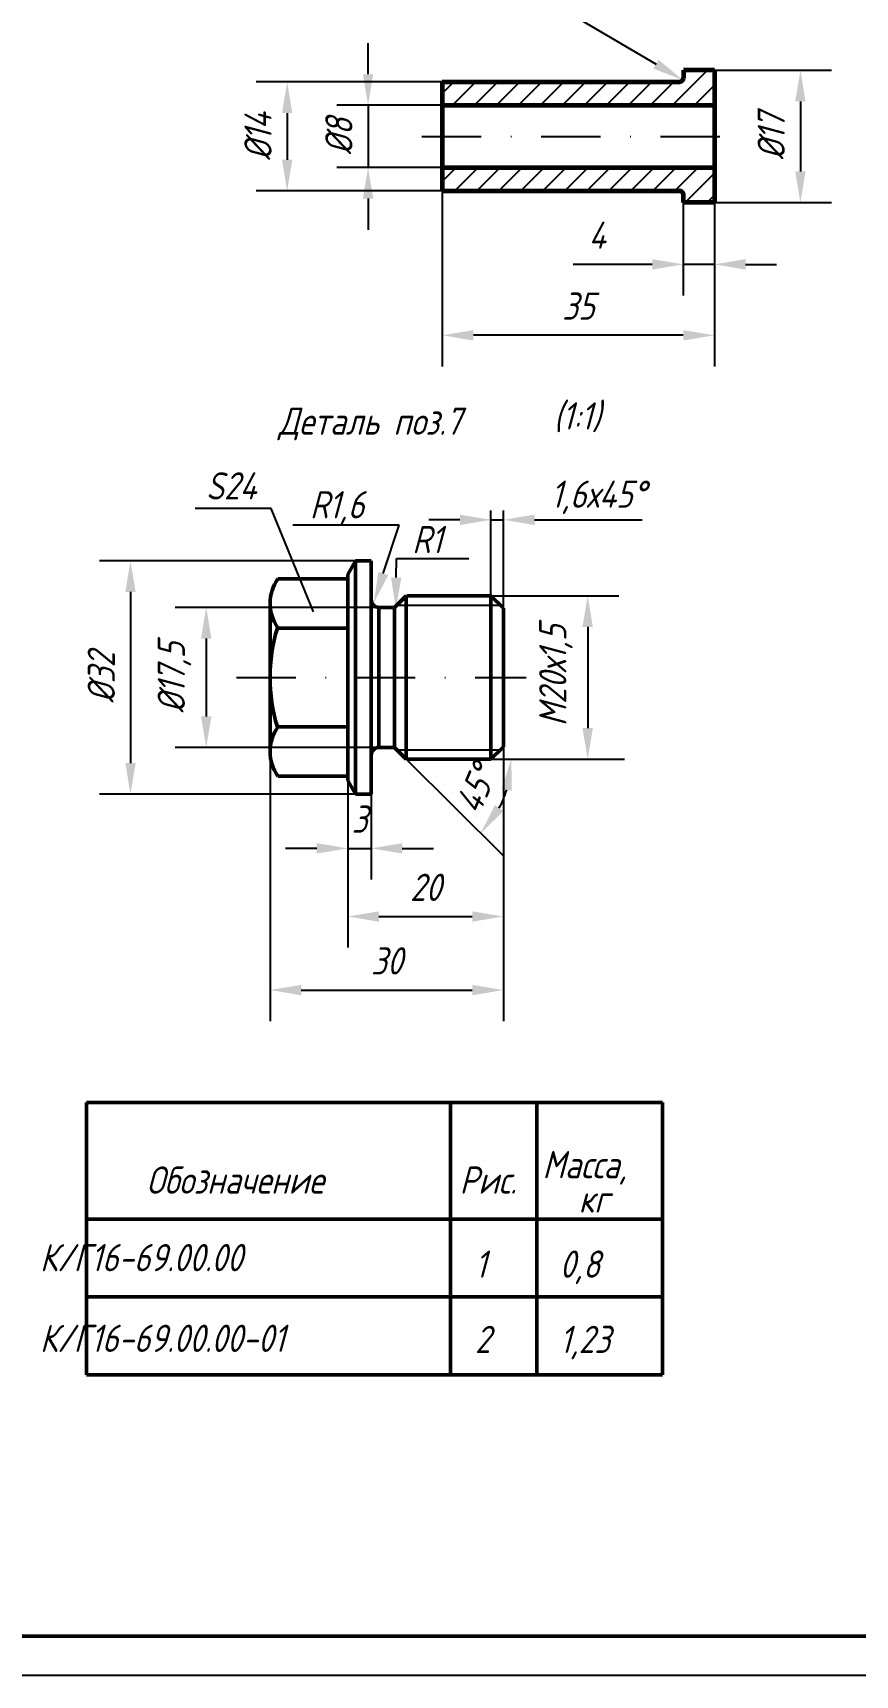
# Model space of a CAD drawing. Header units: inches. Extents: x 4898 to 5789, y 2851 to 3271.
# Drawn here: x 5488.6 to 5594.3, y 2850.8 to 3061.9 of the extents above; entities that cross this region are included whole.
import ezdxf

# ---------------------------------------------------------------- set-up
doc = ezdxf.new("R2010")
doc.units = ezdxf.units.IN
doc.header["$LTSCALE"] = 0.6
doc.header["$MEASUREMENT"] = 0
doc.linetypes.add('DASHDOT', pattern=[25.4, 12.7, -6.35, 0, -6.35])
doc.linetypes.add('K5LT_BASIC', pattern=[0])
doc.styles.get("Standard").update_dxf_attribs({"font": 'romand.shx', "width": 0.8, "oblique": 15, "height": 3.5})
doc.dimstyles.get("Standard").update_dxf_attribs({"dimtxt": 3.5, "dimasz": 4, "dimexe": 4, "dimexo": 0, "dimgap": 2, "dimtad": 1, "dimrnd": 0.05, "dimtxsty": 'Standard', "dimcen": 0.09, "dimadec": 0, "dimazin": 2, "dimtfac": 1, "dimtmove": 0, "dimatfit": 3, "dimfxl": 0.18, "dimtolj": 1, "dimtzin": 0, "dimlwd": 25, "dimlwe": 25, "dimarcsym": 0})

# ---------------------------------------------------------------- blocks, each defined once
blk = doc.blocks.new('*D515')
at = {"color": 0, "lineweight": 25, "transparency": 16777216}
blk.add_line((5536.58, 2968.54), (5549, 2956.19), dxfattribs=at)
blk.add_arc((5536.58, 2968.54), 13.51, 332.1914, 342.9724, dxfattribs=at)
at = {"color": 0, "transparency": 16777216}
for points in [[(5548.84, 2964.68), (5550.16, 2964.48), (5550.09, 2968.54)], [(5549.07, 2961.84), (5547.99, 2962.63), (5546.16, 2959.01)]]:
    blk.add_solid(points, dxfattribs=at)
at = {"layer": 'DEFPOINTS', "color": 0, "transparency": 16777216}
for p in [(5535.22, 2969.89), (5536.58, 2968.54), (5536.64, 2968.54), (5557.47, 2968.54), (5549.63, 2965.05)]:
    blk.add_point(p, dxfattribs=at)
at = {"color": 0, "transparency": 16777216, "insert": (5545.55, 2964.69), "char_height": 3.5, "attachment_point": 5, "rotation": 66.7545}
blk.add_mtext('\\A1;45°', dxfattribs=at)
blk = doc.blocks.new('*D514')
at = {"color": 0, "lineweight": 25, "transparency": 16777216}
for p, q in [((5529.07, 2974.17), (5529.07, 2953.07)), ((5532.07, 2971.87), (5532.07, 2953.07)), ((5525.07, 2957.07), (5521.07, 2957.07)), ((5529.07, 2957.07), (5532.07, 2957.07)), ((5536.07, 2957.07), (5540.07, 2957.07))]:
    blk.add_line(p, q, dxfattribs=at)
at = {"color": 0, "transparency": 16777216}
for points in [[(5525.07, 2957.73), (5525.07, 2956.4), (5529.07, 2957.07)], [(5536.07, 2957.73), (5536.07, 2956.4), (5532.07, 2957.07)]]:
    blk.add_solid(points, dxfattribs=at)
at = {"layer": 'DEFPOINTS', "color": 0, "transparency": 16777216}
for p in [(5529.07, 2974.17), (5532.07, 2971.87), (5532.07, 2957.07)]:
    blk.add_point(p, dxfattribs=at)
at = {"color": 0, "transparency": 16777216, "insert": (5530.57, 2960.82), "char_height": 3.5, "attachment_point": 5}
blk.add_mtext('\\A1;3', dxfattribs=at)
blk = doc.blocks.new('*D516')
at = {"color": 0, "lineweight": 25, "transparency": 16777216}
for p, q in [((5547.47, 2989.54), (5563.91, 2989.54)), ((5559.91, 2985.54), (5559.91, 2972.54)), ((5547.47, 2968.54), (5563.91, 2968.54))]:
    blk.add_line(p, q, dxfattribs=at)
at = {"color": 0, "transparency": 16777216}
for points in [[(5559.24, 2985.54), (5560.58, 2985.54), (5559.91, 2989.54)], [(5559.24, 2972.54), (5560.58, 2972.54), (5559.91, 2968.54)]]:
    blk.add_solid(points, dxfattribs=at)
at = {"layer": 'DEFPOINTS', "color": 0, "transparency": 16777216}
for p in [(5547.47, 2989.54), (5547.47, 2968.54), (5559.91, 2968.54)]:
    blk.add_point(p, dxfattribs=at)
at = {"color": 0, "transparency": 16777216, "insert": (5555.83, 2979.31), "char_height": 3.5, "attachment_point": 5, "rotation": 90}
blk.add_mtext('\\A1;М20х1,5', dxfattribs=at)
blk = doc.blocks.new('*D517')
at = {"color": 0, "lineweight": 25, "transparency": 16777216}
for p, q in [((5533.07, 2988.04), (5506.86, 2988.04)), ((5510.86, 2984.04), (5510.86, 2974.04)), ((5533.07, 2970.04), (5506.86, 2970.04))]:
    blk.add_line(p, q, dxfattribs=at)
at = {"color": 0, "transparency": 16777216}
for points in [[(5510.19, 2984.04), (5511.53, 2984.04), (5510.86, 2988.04)], [(5510.19, 2974.04), (5511.53, 2974.04), (5510.86, 2970.04)]]:
    blk.add_solid(points, dxfattribs=at)
at = {"layer": 'DEFPOINTS', "color": 0, "transparency": 16777216}
for p in [(5533.07, 2988.04), (5510.86, 2970.04), (5533.07, 2970.04)]:
    blk.add_point(p, dxfattribs=at)
at = {"color": 0, "transparency": 16777216, "insert": (5506.78, 2979.04), "char_height": 3.5, "attachment_point": 5, "rotation": 90}
blk.add_mtext('\\A1;%%C17,5', dxfattribs=at)
blk = doc.blocks.new('*D518')
at = {"color": 0, "lineweight": 25, "transparency": 16777216}
for p, q in [((5530.07, 2994.04), (5497.12, 2994.04)), ((5501.12, 2990.04), (5501.12, 2968.04)), ((5530.07, 2964.04), (5497.12, 2964.04))]:
    blk.add_line(p, q, dxfattribs=at)
at = {"color": 0, "transparency": 16777216}
for points in [[(5500.46, 2990.04), (5501.79, 2990.04), (5501.12, 2994.04)], [(5500.46, 2968.04), (5501.79, 2968.04), (5501.12, 2964.04)]]:
    blk.add_solid(points, dxfattribs=at)
at = {"layer": 'DEFPOINTS', "color": 0, "transparency": 16777216}
for p in [(5530.07, 2994.04), (5501.12, 2964.04), (5530.07, 2964.04)]:
    blk.add_point(p, dxfattribs=at)
at = {"color": 0, "transparency": 16777216, "insert": (5497.37, 2979.04), "char_height": 3.5, "attachment_point": 5, "rotation": 90}
blk.add_mtext('\\A1;%%C32', dxfattribs=at)
blk = doc.blocks.new('*D843')
at = {"color": 0, "lineweight": 25, "transparency": 16777216}
blk.add_line((5553.89, 3066.64), (5568.7, 3057.88), dxfattribs=at)
at = {"color": 0, "transparency": 16777216}
blk.add_solid([(5569.04, 3058.46), (5568.36, 3057.31), (5572.14, 3055.85)], dxfattribs=at)
at = {"layer": 'DEFPOINTS', "color": 0, "transparency": 16777216}
for p in [(5571.71, 3056.1), (5572.14, 3055.85)]:
    blk.add_point(p, dxfattribs=at)
at = {"color": 0, "transparency": 16777216, "insert": (5561.65, 3066.79), "char_height": 3.5, "attachment_point": 5, "rotation": 329.4053}
blk.add_mtext('\\A1;R0,5', dxfattribs=at)
blk = doc.blocks.new('*D844')
at = {"color": 0, "lineweight": 25, "transparency": 16777216}
for p, q in [((5576.21, 3057.1), (5591.26, 3057.1)), ((5587.26, 3053.1), (5587.26, 3044.1)), ((5576.21, 3040.1), (5591.26, 3040.1))]:
    blk.add_line(p, q, dxfattribs=at)
at = {"color": 0, "transparency": 16777216}
for points in [[(5586.6, 3053.1), (5587.93, 3053.1), (5587.26, 3057.1)], [(5586.6, 3044.1), (5587.93, 3044.1), (5587.26, 3040.1)]]:
    blk.add_solid(points, dxfattribs=at)
at = {"layer": 'DEFPOINTS', "color": 0, "transparency": 16777216}
for p in [(5576.21, 3057.1), (5576.21, 3040.1), (5587.26, 3040.1)]:
    blk.add_point(p, dxfattribs=at)
at = {"color": 0, "transparency": 16777216, "insert": (5583.51, 3048.6), "char_height": 3.5, "attachment_point": 5, "rotation": 90}
blk.add_mtext('\\A1;%%C17', dxfattribs=at)
blk = doc.blocks.new('*D845')
at = {"color": 0, "lineweight": 25, "transparency": 16777216}
for p, q in [((5572.21, 3040.1), (5572.21, 3028.15)), ((5576.21, 3040.1), (5576.21, 3028.15)), ((5568.21, 3032.15), (5558.03, 3032.15)), ((5576.21, 3032.15), (5572.21, 3032.15)), ((5580.21, 3032.15), (5584.21, 3032.15))]:
    blk.add_line(p, q, dxfattribs=at)
at = {"color": 0, "transparency": 16777216}
for points in [[(5568.21, 3032.82), (5568.21, 3031.48), (5572.21, 3032.15)], [(5580.21, 3032.82), (5580.21, 3031.48), (5576.21, 3032.15)]]:
    blk.add_solid(points, dxfattribs=at)
at = {"layer": 'DEFPOINTS', "color": 0, "transparency": 16777216}
for p in [(5572.21, 3040.1), (5576.21, 3040.1), (5572.21, 3032.15)]:
    blk.add_point(p, dxfattribs=at)
at = {"color": 0, "transparency": 16777216, "insert": (5561.12, 3035.9), "char_height": 3.5, "attachment_point": 5}
blk.add_mtext('\\A1;4', dxfattribs=at)
blk = doc.blocks.new('*D846')
at = {"color": 0, "lineweight": 25, "transparency": 16777216}
for p, q in [((5541.21, 3041.6), (5541.21, 3019.03)), ((5576.21, 3040.1), (5576.21, 3019.03)), ((5572.21, 3023.03), (5545.21, 3023.03))]:
    blk.add_line(p, q, dxfattribs=at)
at = {"color": 0, "transparency": 16777216}
for points in [[(5545.21, 3023.7), (5545.21, 3022.36), (5541.21, 3023.03)], [(5572.21, 3023.7), (5572.21, 3022.36), (5576.21, 3023.03)]]:
    blk.add_solid(points, dxfattribs=at)
at = {"layer": 'DEFPOINTS', "color": 0, "transparency": 16777216}
for p in [(5541.21, 3041.6), (5576.21, 3040.1), (5541.21, 3023.03)]:
    blk.add_point(p, dxfattribs=at)
at = {"color": 0, "transparency": 16777216, "insert": (5558.71, 3026.78), "char_height": 3.5, "attachment_point": 5}
blk.add_mtext('\\A1;35', dxfattribs=at)
blk = doc.blocks.new('*D847')
at = {"color": 0, "lineweight": 25, "transparency": 16777216}
for p, q in [((5531.67, 3056.6), (5531.67, 3060.6)), ((5541.21, 3052.6), (5527.67, 3052.6)), ((5531.67, 3052.6), (5531.67, 3044.6)), ((5541.21, 3044.6), (5527.67, 3044.6)), ((5531.67, 3040.6), (5531.67, 3036.6))]:
    blk.add_line(p, q, dxfattribs=at)
at = {"color": 0, "transparency": 16777216}
for points in [[(5531, 3056.6), (5532.34, 3056.6), (5531.67, 3052.6)], [(5531, 3040.6), (5532.34, 3040.6), (5531.67, 3044.6)]]:
    blk.add_solid(points, dxfattribs=at)
at = {"layer": 'DEFPOINTS', "color": 0, "transparency": 16777216}
for p in [(5541.21, 3052.6), (5531.67, 3044.6), (5541.21, 3044.6)]:
    blk.add_point(p, dxfattribs=at)
at = {"color": 0, "transparency": 16777216, "insert": (5527.92, 3048.6), "char_height": 3.5, "attachment_point": 5, "rotation": 90}
blk.add_mtext('\\A1;%%C8', dxfattribs=at)
blk = doc.blocks.new('*D848')
at = {"color": 0, "lineweight": 25, "transparency": 16777216}
for p, q in [((5541.21, 3055.6), (5517.27, 3055.6)), ((5521.27, 3051.6), (5521.27, 3045.6)), ((5541.21, 3041.6), (5517.27, 3041.6))]:
    blk.add_line(p, q, dxfattribs=at)
at = {"color": 0, "transparency": 16777216}
for points in [[(5520.6, 3051.6), (5521.93, 3051.6), (5521.27, 3055.6)], [(5520.6, 3045.6), (5521.93, 3045.6), (5521.27, 3041.6)]]:
    blk.add_solid(points, dxfattribs=at)
at = {"layer": 'DEFPOINTS', "color": 0, "transparency": 16777216}
for p in [(5541.21, 3055.6), (5521.27, 3041.6), (5541.21, 3041.6)]:
    blk.add_point(p, dxfattribs=at)
at = {"color": 0, "transparency": 16777216, "insert": (5517.52, 3048.6), "char_height": 3.5, "attachment_point": 5, "rotation": 90}
blk.add_mtext('\\A1;%%C14', dxfattribs=at)
blk = doc.blocks.new('*D877')
at = {"color": 0, "lineweight": 25, "transparency": 16777216}
for p, q in [((5549.07, 2970.11), (5549.07, 2944.31)), ((5529.07, 2965.81), (5529.07, 2944.31)), ((5533.07, 2948.31), (5545.07, 2948.31))]:
    blk.add_line(p, q, dxfattribs=at)
at = {"color": 0, "transparency": 16777216}
for points in [[(5533.07, 2948.97), (5533.07, 2947.64), (5529.07, 2948.31)], [(5545.07, 2948.97), (5545.07, 2947.64), (5549.07, 2948.31)]]:
    blk.add_solid(points, dxfattribs=at)
at = {"layer": 'DEFPOINTS', "color": 0, "transparency": 16777216}
for p in [(5549.07, 2970.11), (5529.07, 2965.81), (5549.07, 2948.31)]:
    blk.add_point(p, dxfattribs=at)
at = {"color": 0, "transparency": 16777216, "insert": (5539.07, 2952.06), "char_height": 3.5, "attachment_point": 5}
blk.add_mtext('\\A1;20', dxfattribs=at)
blk = doc.blocks.new('*D878')
at = {"color": 0, "lineweight": 25, "transparency": 16777216}
for p, q in [((5519.07, 2979.04), (5519.07, 2934.85)), ((5549.07, 2970.11), (5549.07, 2934.85)), ((5523.07, 2938.85), (5545.07, 2938.85))]:
    blk.add_line(p, q, dxfattribs=at)
at = {"color": 0, "transparency": 16777216}
for points in [[(5523.07, 2939.52), (5523.07, 2938.18), (5519.07, 2938.85)], [(5545.07, 2939.52), (5545.07, 2938.18), (5549.07, 2938.85)]]:
    blk.add_solid(points, dxfattribs=at)
at = {"layer": 'DEFPOINTS', "color": 0, "transparency": 16777216}
for p in [(5519.07, 2979.04), (5549.07, 2970.11), (5549.07, 2938.85)]:
    blk.add_point(p, dxfattribs=at)
at = {"color": 0, "transparency": 16777216, "insert": (5534.07, 2942.6), "char_height": 3.5, "attachment_point": 5}
blk.add_mtext('\\A1;30', dxfattribs=at)

msp = doc.modelspace()

# ---------------------------------------------------------------- hatches: boundary and pattern name
h = msp.add_hatch()
h.set_pattern_fill('МЕТАЛЛ', angle=45, style=0, pattern_type=0)
h.set_pattern_definition([(45, (2696.1164, 4545.0004), (-1.4142136, 1.4142136), [])])
h.paths.add_polyline_path([(5571.712, 3055.6), (5541.212, 3055.6), (5541.212, 3052.6), (5576.212, 3052.6), (5576.212, 3057.1), (5572.212, 3057.1), (5572.212, 3056.1), (5572.066, 3055.747)])
h.paths.add_polyline_path([(5541.212, 3041.6), (5571.712, 3041.6), (5572.066, 3041.454), (5572.212, 3041.1), (5572.212, 3040.1), (5576.212, 3040.1), (5576.212, 3044.6), (5541.212, 3044.6)])

# ---------------------------------------------------------------- linework, layer by layer
at = {"color": 5, "linetype": 'K5LT_BASIC', "lineweight": 60, "true_color": 0x0000ff}
for p, q in [((5541.212, 3055.6), (5541.212, 3041.6)), ((5541.212, 3055.6), (5571.712, 3055.6)), ((5576.212, 3057.1), (5572.212, 3057.1)), ((5572.212, 3057.1), (5572.212, 3056.1)), ((5576.212, 3057.1), (5576.212, 3040.1)), ((5541.212, 3052.6), (5576.212, 3052.6)), ((5541.212, 3044.6), (5576.212, 3044.6)), ((5541.212, 3041.6), (5571.712, 3041.6)), ((5572.212, 3040.1), (5572.212, 3041.1)), ((5576.212, 3040.1), (5572.212, 3040.1))]:
    msp.add_line(p, q, dxfattribs=at)
at = {"color": 7, "linetype": 'DASHDOT', "lineweight": 25}
msp.add_line((5538.584, 3048.6), (5578.265, 3048.6), dxfattribs=at)
for p, q in [((5519.201, 3000.743), (5509.454, 3000.743)), ((5524.645, 2987.475), (5519.201, 3000.743)), ((5535.674, 2998.618), (5521.987, 2998.618)), ((5533.632, 2992.389), (5535.674, 2998.618)), ((5535.289, 2991.875), (5535.313, 2994.331)), ((5535.375, 2988.337), (5548.691, 2988.337)), ((5536.582, 2989.537), (5547.073, 2989.537)), ((5547.473, 2989.537), (5549.958, 2989.537)), ((5535.375, 2969.737), (5548.691, 2969.737)), ((5536.582, 2968.537), (5547.073, 2968.537)), ((5557.473, 2968.537), (5564.627, 2968.537))]:
    msp.add_line(p, q)
at = {"lineweight": 25}
for p, q in [((5547.473, 2989.537), (5547.473, 3000.502)), ((5549.073, 2987.961), (5549.073, 3000.502)), ((5543.473, 2999.303), (5539.473, 2999.303)), ((5547.473, 2999.303), (5549.073, 2999.303)), ((5553.073, 2999.303), (5566.903, 2999.303)), ((5535.313, 2994.331), (5544.627, 2994.331)), ((4898.377, 2850.773), (5789.377, 2850.773))]:
    msp.add_line(p, q, dxfattribs=at)
at = {"lineweight": 50}
for p, q in [((5529.073, 2992.263), (5530.073, 2994.037)), ((5530.073, 2994.037), (5530.073, 2979.037)), ((5530.073, 2994.037), (5532.073, 2994.037)), ((5532.073, 2994.037), (5532.073, 2979.037)), ((5529.073, 2992.263), (5529.073, 2965.812)), ((5520.078, 2991.737), (5529.073, 2991.737)), ((5519.073, 2988.567), (5519.073, 2979.037)), ((5529.073, 2970.037), (5529.073, 2988.037)), ((5533.07, 2988.037), (5533.07, 2970.037)), ((5533.073, 2988.037), (5534.867, 2988.037)), ((5534.673, 2988.037), (5534.867, 2988.037)), ((5535.073, 2988.082), (5535.073, 2969.993)), ((5535.219, 2988.183), (5536.582, 2989.537)), ((5536.582, 2989.537), (5536.582, 2968.537)), ((5547.473, 2989.537), (5547.473, 2968.537)), ((5547.473, 2989.537), (5549.073, 2987.961)), ((5549.073, 2987.961), (5549.073, 2970.113)), ((5549.073, 2987.961), (5549.073, 2970.113)), ((5549.073, 2970.113), (5549.073, 2987.961)), ((5549.073, 2970.113), (5549.073, 2987.961)), ((5520.009, 2985.387), (5529.073, 2985.387)), ((5519.073, 2969.507), (5519.073, 2979.037)), ((5530.073, 2964.037), (5530.073, 2979.037)), ((5532.073, 2964.037), (5532.073, 2979.037)), ((5520.009, 2972.687), (5529.073, 2972.687)), ((5520.009, 2972.687), (5529.073, 2972.687)), ((5533.073, 2970.037), (5534.867, 2970.037)), ((5533.073, 2970.037), (5534.867, 2970.037)), ((5534.673, 2970.037), (5534.867, 2970.037)), ((5534.673, 2970.037), (5534.867, 2970.037)), ((5535.219, 2969.892), (5536.582, 2968.537)), ((5535.219, 2969.892), (5536.582, 2968.537)), ((5547.473, 2968.537), (5549.073, 2970.113)), ((5520.078, 2966.337), (5529.073, 2966.337)), ((5520.078, 2966.337), (5529.073, 2966.337)), ((5529.073, 2965.812), (5530.073, 2964.037)), ((5530.073, 2964.037), (5532.073, 2964.037)), ((5530.073, 2964.037), (5532.073, 2964.037)), ((5495.481, 2924.404), (5542.262, 2924.404)), ((5495.481, 2924.404), (5495.481, 2889.404)), ((5542.262, 2924.404), (5542.262, 2889.404)), ((5542.262, 2924.404), (5542.262, 2889.404)), ((5542.262, 2924.404), (5569.532, 2924.404)), ((5553.361, 2924.404), (5553.361, 2889.404)), ((5569.532, 2924.404), (5569.532, 2889.404)), ((5495.481, 2909.404), (5542.262, 2909.404)), ((5542.262, 2909.404), (5569.532, 2909.404)), ((5495.481, 2899.404), (5542.262, 2899.404)), ((5542.262, 2899.404), (5569.532, 2899.404)), ((5495.481, 2889.404), (5542.262, 2889.404)), ((5542.262, 2889.404), (5569.532, 2889.404)), ((4906.377, 2855.773), (5784.377, 2855.773))]:
    msp.add_line(p, q, dxfattribs=at)
at = {"linetype": 'Continuous'}
for p, q in [((5535.673, 2988.337), (5548.691, 2988.337)), ((5535.673, 2969.737), (5548.691, 2969.737)), ((5535.673, 2969.737), (5548.691, 2969.737))]:
    msp.add_line(p, q, dxfattribs=at)
at = {"color": 0, "linetype": 'ByBlock', "lineweight": 50}
for p, q in [((5536.644, 2989.537), (5547.473, 2989.537)), ((5536.644, 2968.537), (5547.473, 2968.537))]:
    msp.add_line(p, q, dxfattribs=at)
at = {"linetype": 'DASHDOT'}
msp.add_line((5514.763, 2979.037), (5551.989, 2979.037), dxfattribs=at)
at = {"color": 5, "linetype": 'K5LT_BASIC', "lineweight": 60, "true_color": 0x0000ff}
for centre, start, end in [((5571.712, 3056.1), 270, 0), ((5571.712, 3041.1), 0, 90)]:
    msp.add_arc(centre, 0.5, start, end, dxfattribs=at)
at = {"lineweight": 50}
for centre, radius, start, end in [((5524.573, 2988.567), 5.5, 144.80482, 215.32276), ((5533.073, 2989.037), 1, 180, 270), ((5534.867, 2988.537), 0.5, 270, 314.8362), ((5541.073, 2979.037), 22, 163.22367, 196.77633), ((5524.573, 2969.507), 5.5, 144.67724, 215.19518), ((5533.073, 2969.037), 1, 90, 180), ((5533.073, 2969.037), 1, 90, 180), ((5534.867, 2969.537), 0.5, 45.1638, 90), ((5534.867, 2969.537), 0.5, 45.1638, 90)]:
    msp.add_arc(centre, radius, start, end, dxfattribs=at)
for points in [[(5543.473, 2999.97), (5543.473, 2998.637), (5547.473, 2999.303)], [(5553.073, 2999.97), (5553.073, 2998.637), (5549.073, 2999.303)], [(5534.266, 2992.182), (5532.999, 2992.597), (5532.386, 2988.588)], [(5535.956, 2991.869), (5534.623, 2991.882), (5535.251, 2987.875)]]:
    msp.add_solid(points)
at = {"layer": 'DEFPOINTS', "color": 0, "linetype": 'ByBlock', "lineweight": 50}
for p in [(5534.673, 2988.037), (5536.582, 2989.537), (5535.073, 2986.256), (5536.582, 2968.537)]:
    msp.add_point(p, dxfattribs=at)
at = {"layer": 'DEFPOINTS', "color": 0, "linetype": 'ByBlock'}
for p in [(5547.504, 2989.461), (5548.415, 2989.537), (5547.887, 2968.537)]:
    msp.add_point(p, dxfattribs=at)

# ---------------------------------------------------------------- texts
at = {"lineweight": 40, "char_height": 3.5, "attachment_point": 1}
for s, width, insert in [('Деталь поз.7', 82.40303, (5520.158, 3013.74)), ('(1:1)', 35.57866, (5555.52, 3014.409))]:
    msp.add_mtext_dynamic_manual_height_columns(s, width=width, gutter_width=17.5, heights=[0], dxfattribs=dict(at, insert=insert))
at = {"lineweight": 25, "char_height": 3.5, "attachment_point": 1}
for s, insert, width in [('S24', (5510.831, 3005.422), 16.10939), ('R1,6', (5524.2, 3002.996), 29.12513), ('R1', (5537.345, 2998.526), 8.94672)]:
    msp.add_mtext(s, dxfattribs=dict(at, insert=insert, width=width))
at = {"insert": (5561.256, 3002.198), "char_height": 3.5, "attachment_point": 5}
msp.add_mtext('\\A1;1,6х45%%D', dxfattribs=at)
at = {"char_height": 3.5, "attachment_point": 1}
for s, insert in [('Масса, ', (5554.097, 2918.157)), ('Обозначение ', (5503.171, 2916.169)), ('Рис. ', (5543.432, 2916.169)), ('кг ', (5558.751, 2913.749)), ('       К/Г16-69.00.00', (5476.478, 2906.201)), ('1 ', (5545.421, 2905.367)), ('0,8 ', (5556.303, 2905.367)), ('       К/Г16-69.00.00-01', (5476.478, 2895.828)), ('2 ', (5545.421, 2895.688)), ('1,23 ', (5556.303, 2895.688))]:
    msp.add_mtext_dynamic_manual_height_columns(s, width=82.40303, gutter_width=17.5, heights=[0], dxfattribs=dict(at, insert=insert))

# ---------------------------------------------------------------- dimensions: what is measured, and where the dimension line sits
dim = msp.add_radius_dim(center=(5571.712, 3056.1), mpoint=(5572.143, 3055.846), dimstyle='Standard')
dim.commit()
dim.dimension.update_dxf_attribs({"geometry": '*D843', "text_midpoint": (5559.573, 3063.278), "dimtype": 164})
for base, p1, p2, text, picture, middle in [((5531.671, 3044.6), (5541.212, 3052.6), (5541.212, 3044.6), '%%C8', '*D847', (5531.671, 3048.6)), ((5559.911, 2968.537), (5547.473, 2989.537), (5547.473, 2968.537), 'М20х1,5', '*D516', (5559.911, 2979.312))]:
    dim = msp.add_linear_dim(base=base, p1=p1, p2=p2, angle=90, text=text, dimstyle='Standard')
    dim.commit()
    dim.dimension.update_dxf_attribs({"geometry": picture, "text_midpoint": middle, "dimtype": 160})
for base, p1, p2, text, picture, middle in [((5521.267, 3041.6), (5541.212, 3055.6), (5541.212, 3041.6), '%%C14', '*D848', (5517.517, 3048.6)), ((5587.263, 3040.1), (5576.212, 3057.1), (5576.212, 3040.1), '%%C17', '*D844', (5583.513, 3048.6)), ((5501.123, 2964.037), (5530.073, 2994.037), (5530.073, 2964.037), '%%C32', '*D518', (5497.373, 2979.037)), ((5510.859, 2970.037), (5533.07, 2988.037), (5533.07, 2970.037), '%%C17,5', '*D517', (5506.776, 2979.037))]:
    dim = msp.add_linear_dim(base=base, p1=p1, p2=p2, angle=90, text=text, dimstyle='Standard')
    dim.commit()
    dim.dimension.update_dxf_attribs({"geometry": picture, "text_midpoint": middle})
for base, p1, p2, picture, middle in [((5541.212, 3023.03), (5576.212, 3040.1), (5541.212, 3041.6), '*D846', (5558.712, 3026.78)), ((5572.212, 3032.149), (5576.212, 3040.1), (5572.212, 3040.1), '*D845', (5561.122, 3035.899)), ((5549.073, 2938.851), (5519.073, 2979.037), (5549.073, 2970.113), '*D878', (5534.073, 2942.601)), ((5549.073, 2948.305), (5529.073, 2965.812), (5549.073, 2970.113), '*D877', (5539.073, 2952.055))]:
    dim = msp.add_linear_dim(base=base, p1=p1, p2=p2, dimstyle='Standard')
    dim.commit()
    dim.dimension.update_dxf_attribs({"geometry": picture, "text_midpoint": middle})
dim = msp.add_linear_dim(base=(5532.073, 2957.066), p1=(5529.073, 2974.173), p2=(5532.073, 2971.873), dimstyle='Standard')
dim.commit()
dim.dimension.update_dxf_attribs({"geometry": '*D514', "text_midpoint": (5530.573, 2957.066), "dimtype": 160})
dim = msp.add_angular_dim_2l(base=(5549.634, 2965.053), line1=((5536.644, 2968.537), (5557.473, 2968.537)), line2=((5535.219, 2969.892), (5536.582, 2968.537)), dimstyle='Standard')
dim.commit()
dim.dimension.update_dxf_attribs({"geometry": '*D515', "text_midpoint": (5548.994, 2963.206), "dimtype": 162})

doc.saveas('drawing.dxf')
